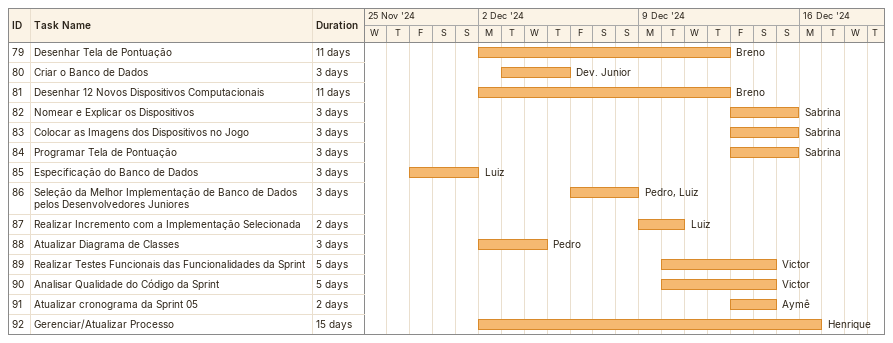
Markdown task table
| ID | Level | Task | Duration | Start | Finish | Resources |
|---|---|---|---|---|---|---|
| 79 | 1 | Desenhar Tela de Pontuação | 11d | 2024-12-02 | 2024-12-12 | Breno |
| 80 | 1 | Criar o Banco de Dados | 3d | 2024-12-03 | 2024-12-05 | Dev. Junior |
| 81 | 1 | Desenhar 12 Novos Dispositivos Computacionais | 11d | 2024-12-02 | 2024-12-12 | Breno |
| 82 | 1 | Nomear e Explicar os Dispositivos | 3d | 2024-12-13 | 2024-12-15 | Sabrina |
| 83 | 1 | Colocar as Imagens dos Dispositivos no Jogo | 3d | 2024-12-13 | 2024-12-15 | Sabrina |
| 84 | 1 | Programar Tela de Pontuação | 3d | 2024-12-13 | 2024-12-15 | Sabrina |
| 85 | 1 | Especificação do Banco de Dados | 3d | 2024-11-29 | 2024-12-01 | Luiz |
| 86 | 1 | Seleção da Melhor Implementação de Banco de Dados pelos Desenvolvedores Juniores | 3d | 2024-12-06 | 2024-12-08 | Pedro, Luiz |
| 87 | 1 | Realizar Incremento com a Implementação Selecionada | 2d | 2024-12-09 | 2024-12-10 | Luiz |
| 88 | 1 | Atualizar Diagrama de Classes | 3d | 2024-12-02 | 2024-12-04 | Pedro |
| 89 | 1 | Realizar Testes Funcionais das Funcionalidades da Sprint | 5d | 2024-12-10 | 2024-12-14 | Victor |
| 90 | 1 | Analisar Qualidade do Código da Sprint | 5d | 2024-12-10 | 2024-12-14 | Victor |
| 91 | 1 | Atualizar cronograma da Sprint 05 | 2d | 2024-12-13 | 2024-12-14 | Aymê |
| 92 | 1 | Gerenciar/Atualizar Processo | 15d | 2024-12-02 | 2024-12-16 | Henrique |
